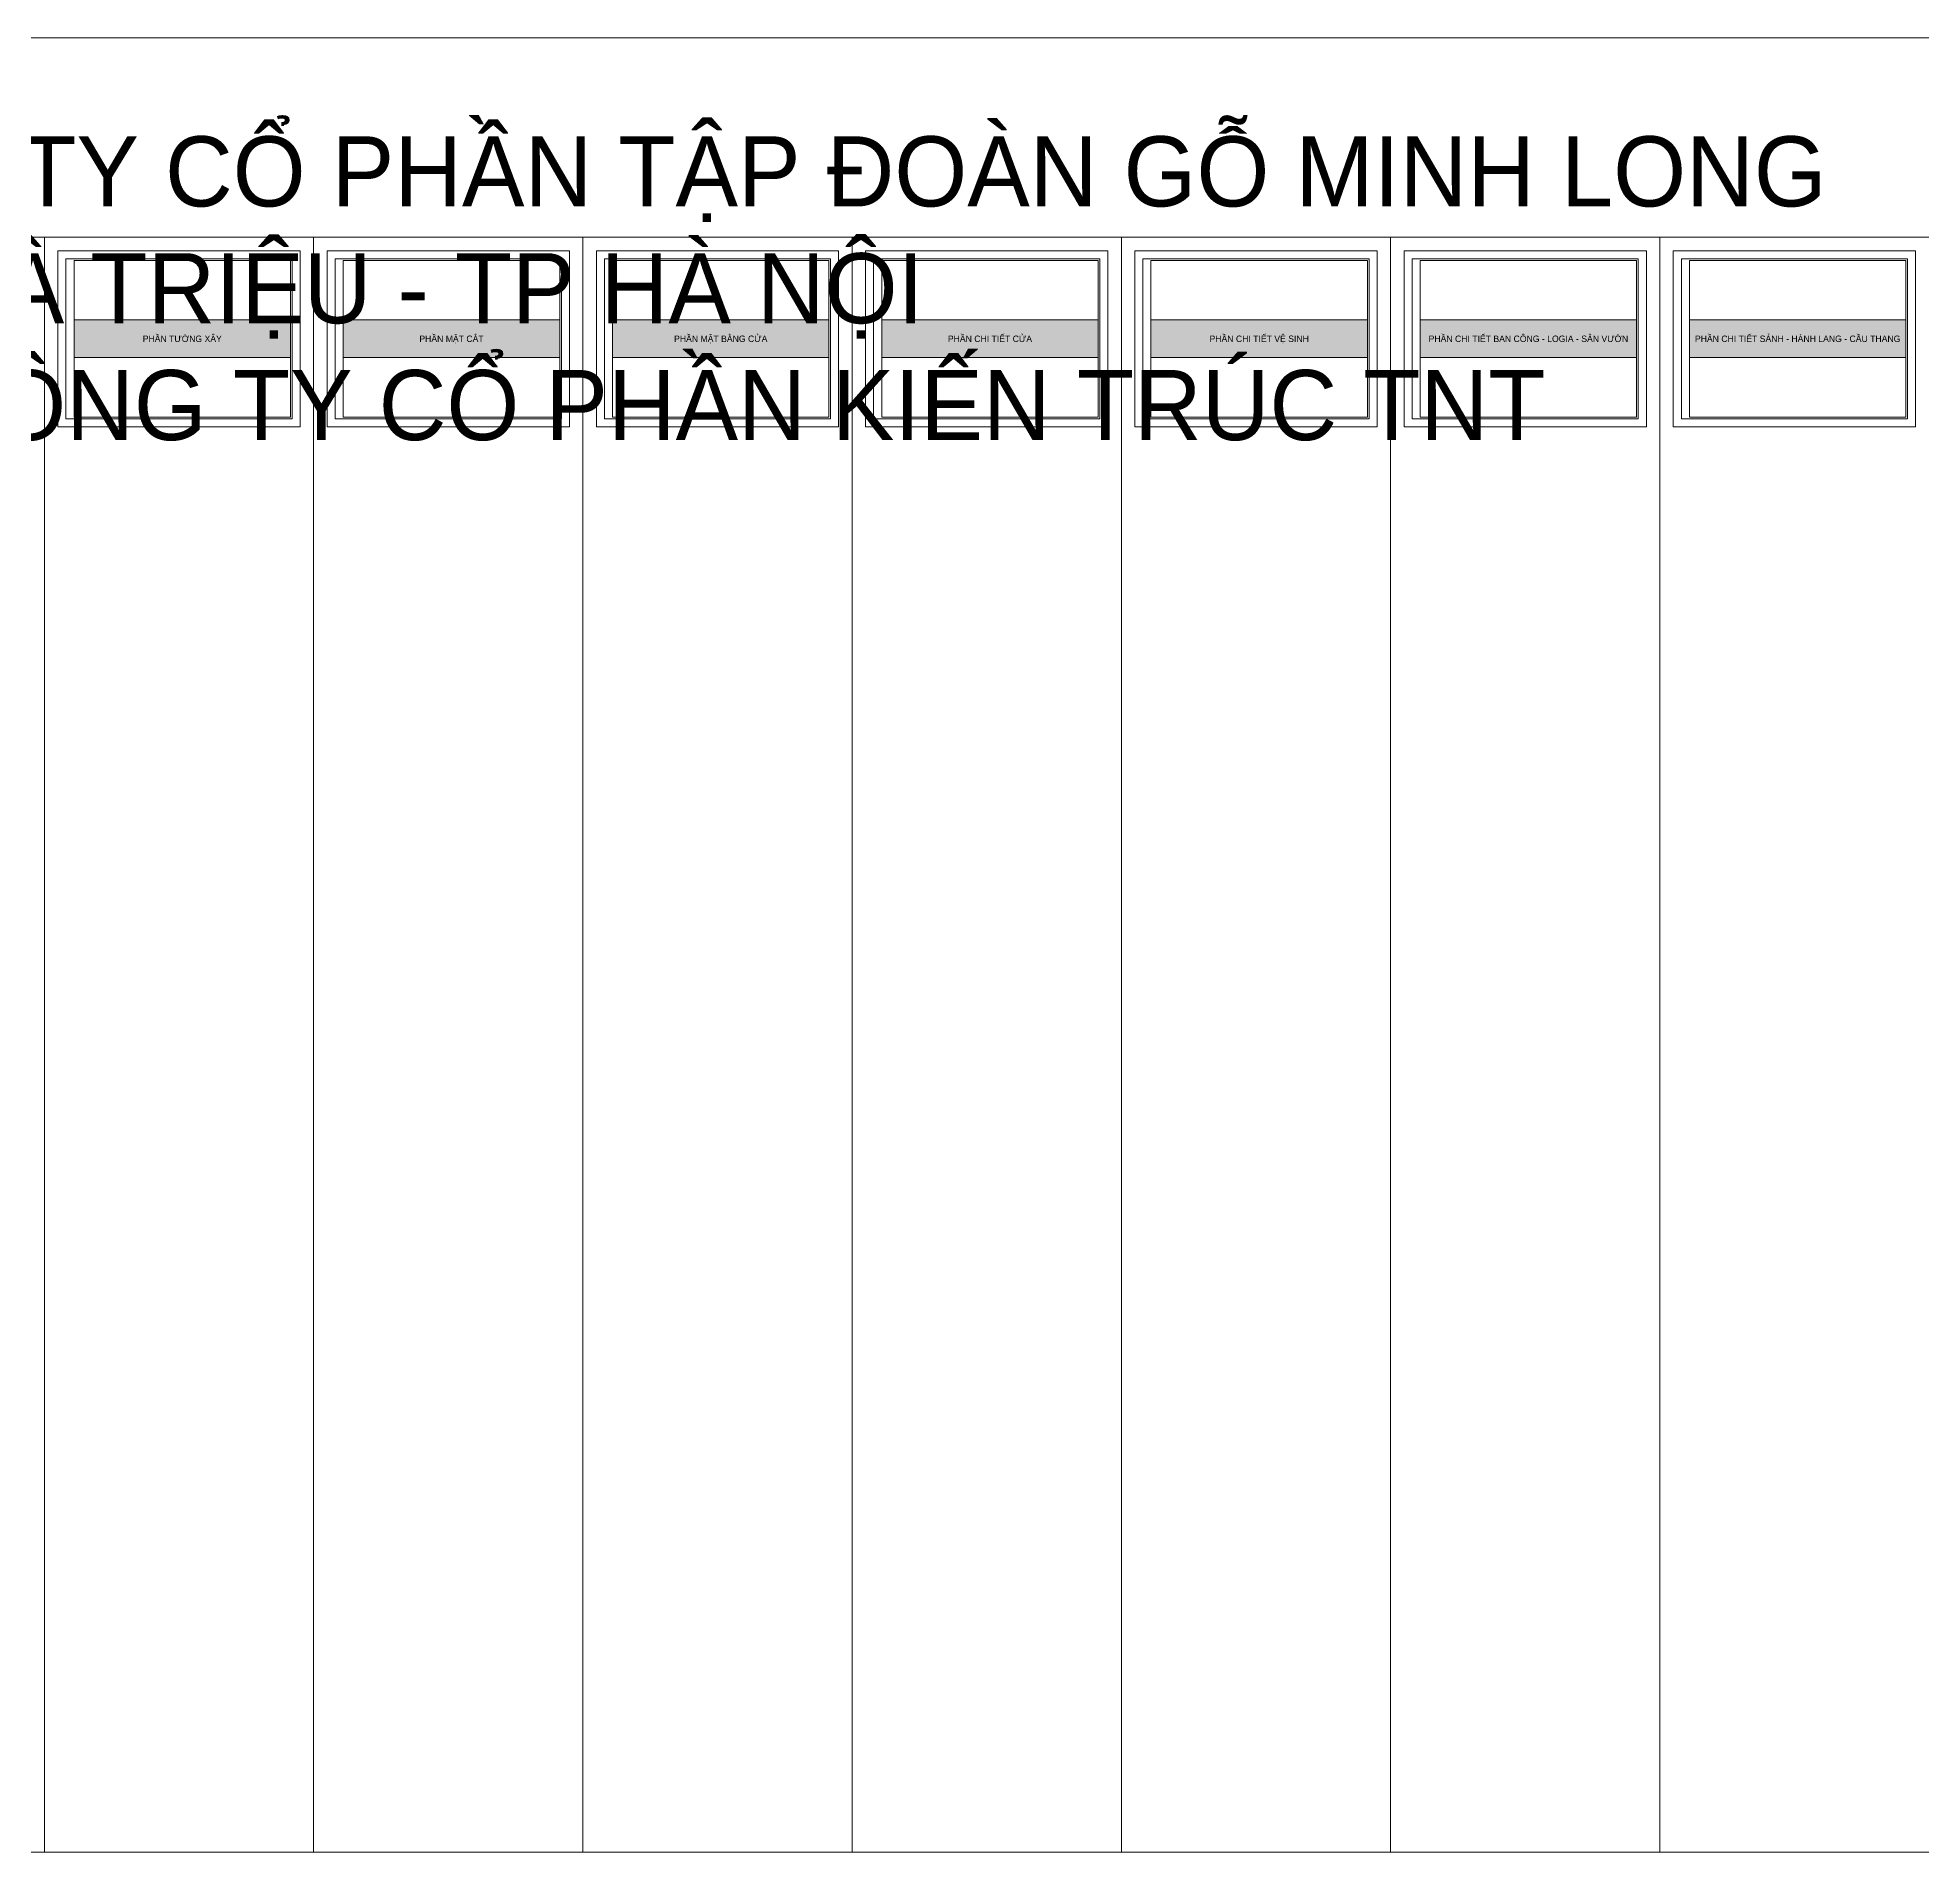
# Model space of a CAD drawing. Header units: millimetres. Extents: x 21129 to 2803301, y -510327 to 166837.
# Drawn here: x 841392 to 1541392, y -510327 to 163837 of the extents above; entities that cross this region are included whole.
import ezdxf
from ezdxf.enums import TextEntityAlignment as Align

# ---------------------------------------------------------------- set-up
doc = ezdxf.new("R2018")
doc.units = ezdxf.units.MM
doc.layers.add('...0_TNT_LINE_NAME', color=7, linetype='Continuous', lineweight=0)
doc.layers.add('...19_TNT_LINE_LAYOUT', color=250, linetype='Continuous', lineweight=0, plot=False)
doc.styles.add('.TNT_A_TXT_1_MAIN', font='')
doc.styles.add('01_TNT_CHUCNANG', font='UNI HelvetIns (H).ttf')
doc.styles.get('.TNT_A_TXT_1_MAIN').set_extended_font_data('UNI HelvetIns (H)')

# ---------------------------------------------------------------- blocks, each defined once
blk = doc.blocks.new('*U5')
blk.add_hatch(color=253).paths.add_polyline_path([(30, 198.5), (432, 198.5), (432, 128.5), (30, 128.5)])
at = {"color": 250}
blk.add_lwpolyline([(450, 0), (0, 0), (0, 327), (450, 327)], close=True, dxfattribs=at)
at = {"color": 3}
blk.add_lwpolyline([(435, 15), (15, 15), (15, 312), (435, 312)], close=True, dxfattribs=at)
at = {"color": 1}
blk.add_lwpolyline([(30, 18), (432, 18), (432, 309), (30, 309)], close=True, dxfattribs=at)
at = {"color": 8}
blk.add_lwpolyline([(30, 198.5), (432, 198.5), (432, 128.5), (30, 128.5)], close=True, dxfattribs=at)
at = {"color": 156, "linetype": 'Continuous', "style": '.TNT_A_TXT_1_MAIN'}
blk.add_attdef('TITLE_KHUNG-HM', text='', height=12, dxfattribs=at).set_placement((231, 163.5), align=Align.MIDDLE_CENTER)
blk = doc.blocks.new('*U6')
blk.add_hatch(color=253).paths.add_polyline_path([(30, 198.5), (432, 198.5), (432, 128.5), (30, 128.5)])
at = {"color": 250}
blk.add_lwpolyline([(450, 0), (0, 0), (0, 327), (450, 327)], close=True, dxfattribs=at)
at = {"color": 3}
blk.add_lwpolyline([(435, 15), (15, 15), (15, 312), (435, 312)], close=True, dxfattribs=at)
at = {"color": 1}
blk.add_lwpolyline([(30, 18), (432, 18), (432, 309), (30, 309)], close=True, dxfattribs=at)
at = {"color": 8}
blk.add_lwpolyline([(30, 198.5), (432, 198.5), (432, 128.5), (30, 128.5)], close=True, dxfattribs=at)
at = {"color": 156, "linetype": 'Continuous', "style": '.TNT_A_TXT_1_MAIN'}
for tag, height, p in [('TITLE_KHUNG-BIA', 12, (231, 183.5)), ('TITLE_HANOI', 3, (231, 23))]:
    blk.add_attdef(tag, text='', height=height, dxfattribs=at).set_placement(p, align=Align.MIDDLE_CENTER)
at = {"color": 156, "linetype": 'Continuous', "lineweight": 30, "flags": 104}
blk.add_attdef('TITLE_NGANG', text='', height=4, dxfattribs=at).set_placement((164, 165.7), align=Align.TOP_LEFT)

msp = doc.modelspace()

# ---------------------------------------------------------------- linework, layer by layer
at = {"layer": '...19_TNT_LINE_LAYOUT', "linetype": 'Continuous'}
for p, q in [((443892.4, 89673.4), (1743892.4, 89673.4)), ((843892.4, 89673.4), (843892.4, -510326.6)), ((943892.4, 89673.4), (943892.4, -510326.6)), ((1043892.4, 89673.4), (1043892.4, -510326.6)), ((1143892.4, 89673.4), (1143892.4, -510326.6)), ((1243892.4, 89673.4), (1243892.4, -510326.6)), ((1343892.4, 89673.4), (1343892.4, -510326.6)), ((1443892.4, 89673.4), (1443892.4, -510326.6))]:
    msp.add_line(p, q, dxfattribs=at)
msp.add_lwpolyline([(443892.4, 163837.1), (1743892.4, 163837.1), (1743892.4, -510326.6), (443892.4, -510326.6)], close=True, dxfattribs=at)

# ---------------------------------------------------------------- block references
at = {"layer": '...0_TNT_LINE_NAME'}
ref = msp.add_blockref('*U6', (448892.4, 94055.3), dxfattribs=dict(at, xscale=200, yscale=200, zscale=200))
lines = msp.add_mtext('CHỦ ĐẦU TƯ: CÔNG TY CỔ PHẦN TẬP ĐOÀN GỖ MINH LONG\\PĐỊA ĐIỂM: VINCOM BÀ TRIỆU - TP HÀ NỘI\\PTƯ VẤN THIẾT KẾ: CÔNG TY CỔ PHẦN KIẾN TRÚC TNT', dxfattribs={"layer": '0', "color": 156, "linetype": 'Continuous', "insert": (481692.4, 127191.8), "char_height": 26041.351, "attachment_point": 1})
ref.add_attrib('TITLE_NGANG', '', (481692.4, 127191.8), dxfattribs={"flags": 104}).embed_mtext(lines)
ref.add_attrib('TITLE_KHUNGBIA', 'HỒ SƠ THIẾT KẾ KỸ THUẬT KIẾN TRÚC', dxfattribs={"layer": '0', "color": 156, "linetype": 'Continuous', "height": 2400, "style": '01_TNT_CHUCNANG'}).set_placement((495092.4, 130762.5), align=Align.MIDDLE_CENTER)
ref = msp.add_blockref('*U5', (848892.4, 19273.4), dxfattribs=dict(at, xscale=200, yscale=200, zscale=200))
ref.add_attrib('TITLE_KHUNGHM', 'PHẦN TƯỜNG XÂY', dxfattribs={"layer": '0', "color": 156, "linetype": 'Continuous', "height": 2400, "style": '01_TNT_CHUCNANG'}).set_placement((895092.4, 51973.4), align=Align.MIDDLE_CENTER)
ref = msp.add_blockref('*U5', (948892.4, 19273.4), dxfattribs=dict(at, xscale=200, yscale=200, zscale=200))
ref.add_attrib('TITLE_KHUNGHM', 'PHẦN MẶT CẮT', dxfattribs={"layer": '0', "color": 156, "linetype": 'Continuous', "height": 2400, "style": '01_TNT_CHUCNANG'}).set_placement((995092.4, 51973.4), align=Align.MIDDLE_CENTER)
ref = msp.add_blockref('*U5', (1048892.4, 19273.4), dxfattribs=dict(at, xscale=200, yscale=200, zscale=200))
ref.add_attrib('TITLE_KHUNGHM', 'PHẦN MẶT BẰNG CỬA', dxfattribs={"layer": '0', "color": 156, "linetype": 'Continuous', "height": 2400, "style": '01_TNT_CHUCNANG'}).set_placement((1095092.4, 51973.4), align=Align.MIDDLE_CENTER)
ref = msp.add_blockref('*U5', (1148892.4, 19273.4), dxfattribs=dict(at, xscale=200, yscale=200, zscale=200))
ref.add_attrib('TITLE_KHUNGHM', 'PHẦN CHI TIẾT CỬA', dxfattribs={"layer": '0', "color": 156, "linetype": 'Continuous', "height": 2400, "style": '01_TNT_CHUCNANG'}).set_placement((1195092.4, 51973.4), align=Align.MIDDLE_CENTER)
ref = msp.add_blockref('*U5', (1248892.4, 19273.4), dxfattribs=dict(at, xscale=200, yscale=200, zscale=200))
ref.add_attrib('TITLE_KHUNGHM', 'PHẦN CHI TIẾT VỆ SINH', dxfattribs={"layer": '0', "color": 156, "linetype": 'Continuous', "height": 2400, "style": '01_TNT_CHUCNANG'}).set_placement((1295092.4, 51973.4), align=Align.MIDDLE_CENTER)
ref = msp.add_blockref('*U5', (1348892.4, 19273.4), dxfattribs=dict(at, xscale=200, yscale=200, zscale=200))
ref.add_attrib('TITLE_KHUNGHM', 'PHẦN CHI TIẾT BAN CÔNG - LOGIA - SÂN VƯỜN', dxfattribs={"layer": '0', "color": 156, "linetype": 'Continuous', "height": 2400, "style": '01_TNT_CHUCNANG'}).set_placement((1395092.4, 51973.4), align=Align.MIDDLE_CENTER)
ref = msp.add_blockref('*U5', (1448892.4, 19273.4), dxfattribs=dict(at, xscale=200, yscale=200, zscale=200))
ref.add_attrib('TITLE_KHUNGHM', 'PHẦN CHI TIẾT SẢNH - HÀNH LANG - CẦU THANG', dxfattribs={"layer": '0', "color": 156, "linetype": 'Continuous', "height": 2400, "style": '01_TNT_CHUCNANG'}).set_placement((1495092.4, 51973.4), align=Align.MIDDLE_CENTER)

doc.saveas('drawing.dxf')
